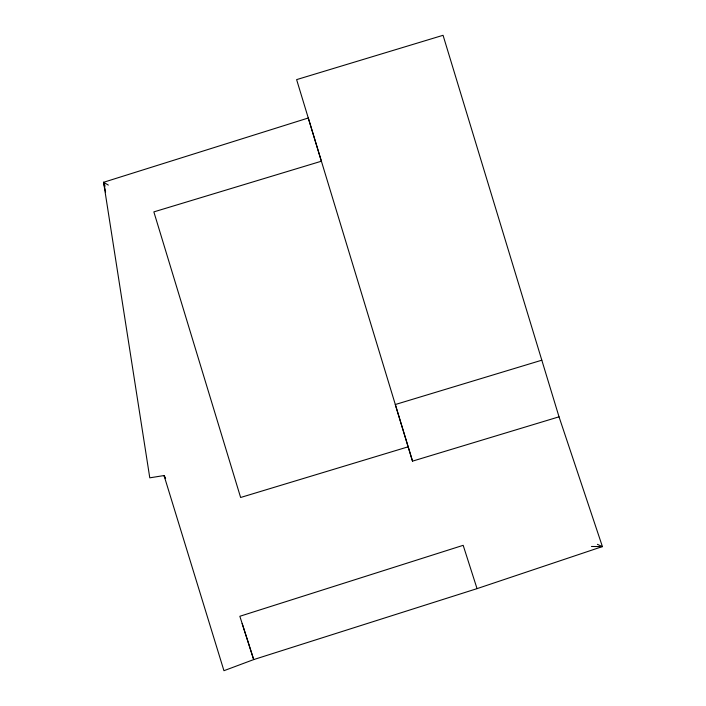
<?xml version="1.0" encoding="UTF-8"?>
<svg xmlns="http://www.w3.org/2000/svg" width="706" height="706" viewBox="0 0 706 706"><rect width="100%" height="100%" fill="white"/><g stroke="black" fill="none" stroke-linecap="round" stroke-linejoin="round"><path stroke-width="1.06" d="M408.13 446.819L240.622 497.483L153.855 211.888L321.362 161.224L308.284 117.999L103.588 182.289L149.787 477.83L164.039 475.553L223.943 670.7L253.701 659.58L477.044 588.636L602.412 546.585L559.028 416.822L443.059 35.3L296.617 79.619L412.516 461.142L559.028 416.822M602.297 546.62L597.391 544.317M541.802 360.201L395.289 404.529L412.516 461.142M591.452 546.479L602.412 546.585M108.327 185.078L103.588 182.289L105.582 191.988M165.61 478.465L164.039 475.553L165.486 478.518M104.903 185.316L103.588 182.289L104.903 186.49M477.044 588.636L463.18 545.323L239.846 616.276L253.701 659.58L242.158 623.504"/></g></svg>
